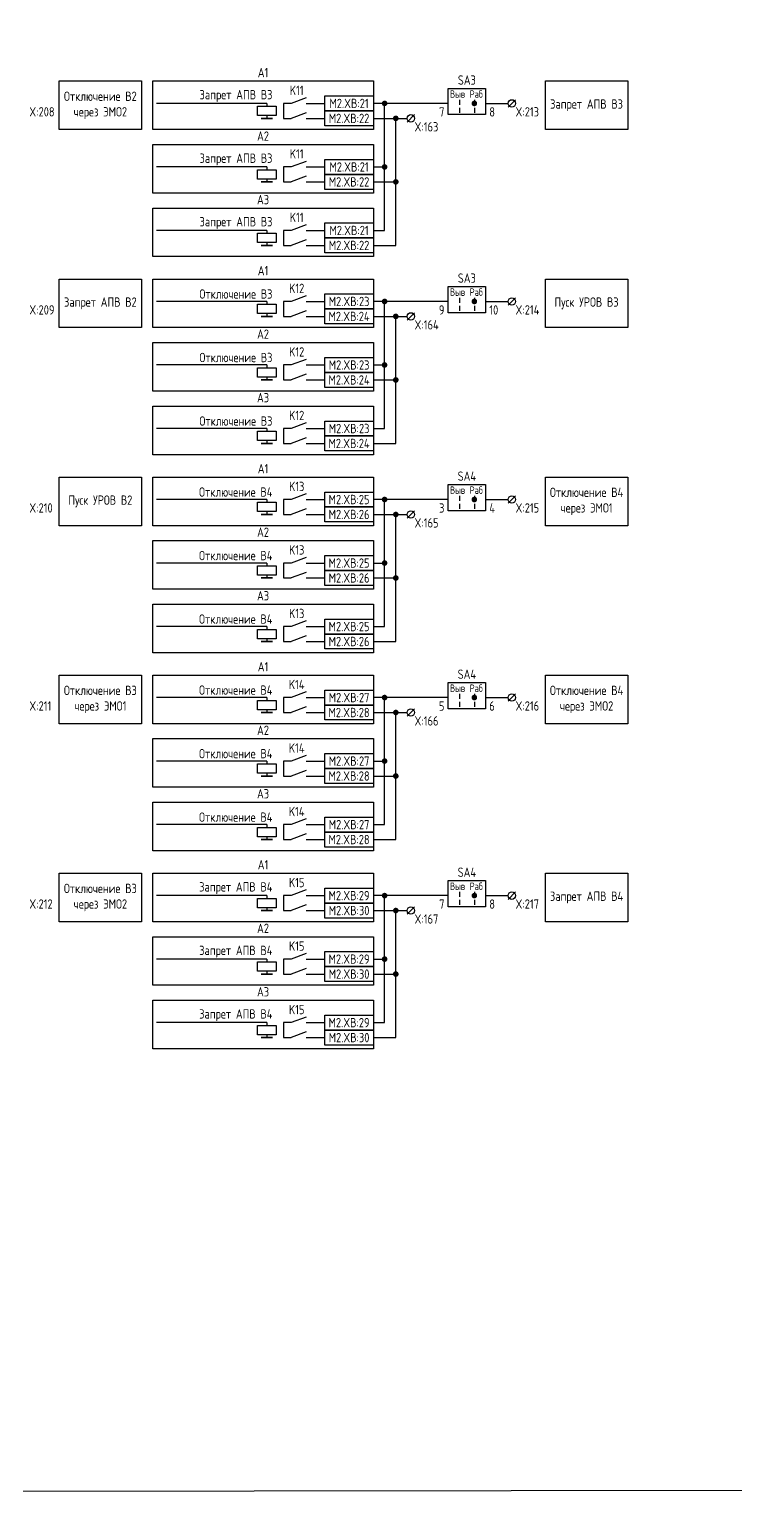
# Model space of a CAD drawing. Header units: millimetres. Extents: x -1245 to 5086, y -99 to 618.
# Drawn here: x 1931.1 to 2119.8, y -99 to 296.8 of the extents above; entities that cross this region are included whole.
import ezdxf

# ---------------------------------------------------------------- set-up
doc = ezdxf.new("R2010")
doc.units = ezdxf.units.MM
doc.styles.add('Gost_type_A', font='GOST_A.TTF')

# ---------------------------------------------------------------- blocks, each defined once
blk = doc.blocks.new('POINT')
at = {"const_width": 0.75}
blk.add_lwpolyline([(-0.375, 0, 1), (0.375, 0, 1)], format="xyb", close=True, dxfattribs=at)
blk = doc.blocks.new('Переключатель_положение')
for p, q in [((2, 1), (2, -0.34)), ((2, -1.14), (2, -2.49))]:
    blk.add_line(p, q)

msp = doc.modelspace()

# ---------------------------------------------------------------- linework, layer by layer
at = {"ltscale": 4.32}
for p, q in [((2005, 278.5), (2001, 277)), ((2005, 274.5), (2001, 273)), ((2005, 261.5), (2001, 260)), ((2005, 257.5), (2001, 256)), ((2005, 244.5), (2001, 243)), ((2005, 240.5), (2001, 239)), ((2005, 225.5), (2001, 224)), ((2005, 221.5), (2001, 220)), ((2005, 208.5), (2001, 207)), ((2005, 204.5), (2001, 203)), ((2005, 191.5), (2001, 190)), ((2005, 187.5), (2001, 186)), ((2005, 172.5), (2001, 171)), ((2005, 168.5), (2001, 167)), ((2005, 155.5), (2001, 154)), ((2005, 151.5), (2001, 150)), ((2005, 138.5), (2001, 137)), ((2005, 134.5), (2001, 133)), ((2005, 119.5), (2001, 118)), ((2005, 115.5), (2001, 114)), ((2005, 102.5), (2001, 101)), ((2005, 98.5), (2001, 97)), ((2005, 85.5), (2001, 84)), ((2005, 81.5), (2001, 80)), ((2005, 66.5), (2001, 65)), ((2005, 62.5), (2001, 61)), ((2005, 49.5), (2001, 48)), ((2005, 45.5), (2001, 44)), ((2005, 32.5), (2001, 31)), ((2005, 28.5), (2001, 27))]:
    msp.add_line(p, q, dxfattribs=at)
for p, q in [((2061.01, 278), (2059.01, 276)), ((1994.5, 277), (1965, 277)), ((1994.5, 277), (1994.5, 276.25)), ((1994.5, 273.75), (1994.5, 273)), ((2043, 277), (2023, 277)), ((2026, 243), (2026, 277)), ((2034.01, 274), (2032.01, 272)), ((2023, 273), (2032, 273)), ((2029, 239), (2029, 273)), ((1994.5, 260), (1965, 260)), ((1994.5, 260), (1994.5, 259.25)), ((2023, 260), (2026, 260)), ((1994.5, 256.75), (1994.5, 256)), ((2023, 256), (2029, 256)), ((1994.5, 243), (1965, 243)), ((1994.5, 243), (1994.5, 242.25)), ((2023, 243), (2026, 243)), ((1994.5, 239.75), (1994.5, 239)), ((2023, 239), (2029, 239)), ((1994.5, 224), (1965, 224)), ((1994.5, 224), (1994.5, 223.25)), ((2043, 224), (2023, 224)), ((2026, 190), (2026, 224)), ((2061.01, 225), (2059.01, 223)), ((1994.5, 220.75), (1994.5, 220)), ((2023, 220), (2032, 220)), ((2029, 186), (2029, 220)), ((2034.01, 221), (2032.01, 219)), ((1994.5, 207), (1965, 207)), ((1994.5, 207), (1994.5, 206.25)), ((2023, 207), (2026, 207)), ((1994.5, 203.75), (1994.5, 203)), ((2023, 203), (2029, 203)), ((1994.5, 190), (1965, 190)), ((1994.5, 190), (1994.5, 189.25)), ((2023, 190), (2026, 190)), ((1994.5, 186.75), (1994.5, 186)), ((2023, 186), (2029, 186)), ((1994.5, 171), (1965, 171)), ((1994.5, 171), (1994.5, 170.25)), ((2043, 171), (2023, 171)), ((2026, 137), (2026, 171)), ((2061.01, 172), (2059.01, 170)), ((1994.5, 167.75), (1994.5, 167)), ((2023, 167), (2032, 167)), ((2029, 133), (2029, 167)), ((2034.01, 168), (2032.01, 166)), ((1994.5, 154), (1965, 154)), ((1994.5, 154), (1994.5, 153.25)), ((1994.5, 150.75), (1994.5, 150)), ((2023, 154), (2026, 154)), ((2023, 150), (2029, 150)), ((1994.5, 137), (1965, 137)), ((1994.5, 137), (1994.5, 136.25)), ((2023, 137), (2026, 137)), ((1994.5, 133.75), (1994.5, 133)), ((2023, 133), (2029, 133)), ((2061.01, 119), (2059.01, 117)), ((1994.5, 118), (1965, 118)), ((1994.5, 118), (1994.5, 117.25)), ((2043, 118), (2023, 118)), ((2026, 84), (2026, 118)), ((2034.01, 115), (2032.01, 113)), ((1994.5, 114.75), (1994.5, 114)), ((2023, 114), (2032, 114)), ((2029, 80), (2029, 114)), ((1994.5, 101), (1965, 101)), ((1994.5, 101), (1994.5, 100.25)), ((2023, 101), (2026, 101)), ((1994.5, 97.75), (1994.5, 97)), ((2023, 97), (2029, 97)), ((1994.5, 84), (1965, 84)), ((1994.5, 84), (1994.5, 83.25)), ((2023, 84), (2026, 84)), ((1994.5, 80.75), (1994.5, 80)), ((2023, 80), (2029, 80)), ((1994.5, 65), (1965, 65)), ((1994.5, 65), (1994.5, 64.25)), ((2043, 65), (2023, 65)), ((2026, 31), (2026, 65)), ((2061.01, 66), (2059.01, 64)), ((1994.5, 61.75), (1994.5, 61)), ((2023, 61), (2032, 61)), ((2029, 27), (2029, 61)), ((2034.01, 62), (2032.01, 60)), ((1994.5, 48), (1965, 48)), ((1994.5, 48), (1994.5, 47.25)), ((2023, 48), (2026, 48)), ((1994.5, 44.75), (1994.5, 44)), ((2023, 44), (2029, 44)), ((1994.5, 31), (1965, 31)), ((1994.5, 31), (1994.5, 30.25)), ((1994.5, 27.75), (1994.5, 27)), ((2023, 31), (2026, 31)), ((2023, 27), (2029, 27))]:
    msp.add_line(p, q)
at = {"ltscale": 1.08}
for p, q in [((2001, 277), (1999, 277)), ((1999, 277), (1999, 273)), ((2005, 277), (2010, 277)), ((1999, 273), (2001, 273)), ((2005, 273), (2010, 273)), ((2001, 260), (1999, 260)), ((1999, 260), (1999, 256)), ((2005, 260), (2010, 260)), ((1999, 256), (2001, 256)), ((2005, 256), (2010, 256)), ((2001, 243), (1999, 243)), ((1999, 243), (1999, 239)), ((2005, 243), (2010, 243)), ((1999, 239), (2001, 239)), ((2005, 239), (2010, 239)), ((2001, 224), (1999, 224)), ((1999, 224), (1999, 220)), ((2005, 224), (2010, 224)), ((1999, 220), (2001, 220)), ((2005, 220), (2010, 220)), ((2001, 207), (1999, 207)), ((1999, 207), (1999, 203)), ((2005, 207), (2010, 207)), ((1999, 203), (2001, 203)), ((2005, 203), (2010, 203)), ((2001, 190), (1999, 190)), ((1999, 190), (1999, 186)), ((2005, 190), (2010, 190)), ((1999, 186), (2001, 186)), ((2005, 186), (2010, 186)), ((2001, 171), (1999, 171)), ((1999, 171), (1999, 167)), ((2005, 171), (2010, 171)), ((1999, 167), (2001, 167)), ((2005, 167), (2010, 167)), ((2001, 154), (1999, 154)), ((1999, 154), (1999, 150)), ((2005, 154), (2010, 154)), ((1999, 150), (2001, 150)), ((2005, 150), (2010, 150)), ((2001, 137), (1999, 137)), ((1999, 137), (1999, 133)), ((2005, 137), (2010, 137)), ((1999, 133), (2001, 133)), ((2005, 133), (2010, 133)), ((2001, 118), (1999, 118)), ((1999, 118), (1999, 114)), ((2005, 118), (2010, 118)), ((1999, 114), (2001, 114)), ((2005, 114), (2010, 114)), ((2001, 101), (1999, 101)), ((1999, 101), (1999, 97)), ((2005, 101), (2010, 101)), ((1999, 97), (2001, 97)), ((2005, 97), (2010, 97)), ((2001, 84), (1999, 84)), ((1999, 84), (1999, 80)), ((2005, 84), (2010, 84)), ((1999, 80), (2001, 80)), ((2005, 80), (2010, 80)), ((2001, 65), (1999, 65)), ((1999, 65), (1999, 61)), ((2005, 65), (2010, 65)), ((1999, 61), (2001, 61)), ((2005, 61), (2010, 61)), ((2001, 48), (1999, 48)), ((1999, 48), (1999, 44)), ((2005, 48), (2010, 48)), ((1999, 44), (2001, 44)), ((2005, 44), (2010, 44)), ((2001, 31), (1999, 31)), ((1999, 31), (1999, 27)), ((2005, 31), (2010, 31)), ((1999, 27), (2001, 27)), ((2005, 27), (2010, 27))]:
    msp.add_line(p, q, dxfattribs=at)
at = {"ltscale": 4}
for p, q in [((2053, 277), (2059.01, 277)), ((2053, 224), (2059.01, 224)), ((2053, 171), (2059.01, 171)), ((2053, 118), (2059.01, 118)), ((2053, 65), (2059.01, 65))]:
    msp.add_line(p, q, dxfattribs=at)
at = {"color": 3}
msp.add_lwpolyline([(-1245, 609), (5086, 618), (5086, -90), (-1245, -99)], close=True, dxfattribs=at)
for points in [[(1939, 283), (1961, 283), (1961, 270), (1939, 270)], [(1964, 283), (2023, 283), (2023, 270), (1964, 270)], [(2043, 281), (2053, 281), (2053, 274), (2043, 274)], [(2069, 283), (2091, 283), (2091, 270), (2069, 270)], [(2010, 279), (2023, 279), (2023, 275), (2010, 275)], [(1997, 276.25), (1997, 273.75), (1992, 273.75), (1992, 276.25)], [(2010, 275), (2023, 275), (2023, 271), (2010, 271)], [(1996, 273), (1993, 273)], [(1964, 266), (2023, 266), (2023, 253), (1964, 253)], [(2010, 262), (2023, 262), (2023, 258), (2010, 258)], [(1997, 259.25), (1997, 256.75), (1992, 256.75), (1992, 259.25)], [(2010, 258), (2023, 258), (2023, 254), (2010, 254)], [(1996, 256), (1993, 256)], [(1964, 249), (2023, 249), (2023, 236), (1964, 236)], [(1997, 242.25), (1997, 239.75), (1992, 239.75), (1992, 242.25)], [(2010, 245), (2023, 245), (2023, 241), (2010, 241)], [(1996, 239), (1993, 239)], [(2010, 241), (2023, 241), (2023, 237), (2010, 237)], [(1939, 230), (1961, 230), (1961, 217), (1939, 217)], [(1964, 230), (2023, 230), (2023, 217), (1964, 217)], [(2069, 230), (2091, 230), (2091, 217), (2069, 217)], [(2010, 226), (2023, 226), (2023, 222), (2010, 222)], [(2043, 228), (2053, 228), (2053, 221), (2043, 221)], [(1997, 223.25), (1997, 220.75), (1992, 220.75), (1992, 223.25)], [(2010, 222), (2023, 222), (2023, 218), (2010, 218)], [(1996, 220), (1993, 220)], [(1964, 213), (2023, 213), (2023, 200), (1964, 200)], [(1997, 206.25), (1997, 203.75), (1992, 203.75), (1992, 206.25)], [(2010, 209), (2023, 209), (2023, 205), (2010, 205)], [(1996, 203), (1993, 203)], [(2010, 205), (2023, 205), (2023, 201), (2010, 201)], [(1964, 196), (2023, 196), (2023, 183), (1964, 183)], [(2010, 192), (2023, 192), (2023, 188), (2010, 188)], [(1997, 189.25), (1997, 186.75), (1992, 186.75), (1992, 189.25)], [(2010, 188), (2023, 188), (2023, 184), (2010, 184)], [(1996, 186), (1993, 186)], [(1939, 177), (1961, 177), (1961, 164), (1939, 164)], [(1964, 177), (2023, 177), (2023, 164), (1964, 164)], [(2043, 175), (2053, 175), (2053, 168), (2043, 168)], [(2069, 177), (2091, 177), (2091, 164), (2069, 164)], [(1997, 170.25), (1997, 167.75), (1992, 167.75), (1992, 170.25)], [(2010, 173), (2023, 173), (2023, 169), (2010, 169)], [(1996, 167), (1993, 167)], [(2010, 169), (2023, 169), (2023, 165), (2010, 165)], [(1964, 160), (2023, 160), (2023, 147), (1964, 147)], [(2010, 156), (2023, 156), (2023, 152), (2010, 152)], [(1997, 153.25), (1997, 150.75), (1992, 150.75), (1992, 153.25)], [(2010, 152), (2023, 152), (2023, 148), (2010, 148)], [(1996, 150), (1993, 150)], [(1964, 143), (2023, 143), (2023, 130), (1964, 130)], [(2010, 139), (2023, 139), (2023, 135), (2010, 135)], [(1997, 136.25), (1997, 133.75), (1992, 133.75), (1992, 136.25)], [(2010, 135), (2023, 135), (2023, 131), (2010, 131)], [(1996, 133), (1993, 133)], [(1939, 124), (1961, 124), (1961, 111), (1939, 111)], [(1964, 124), (2023, 124), (2023, 111), (1964, 111)], [(2069, 124), (2091, 124), (2091, 111), (2069, 111)], [(2010, 120), (2023, 120), (2023, 116), (2010, 116)], [(2043, 122), (2053, 122), (2053, 115), (2043, 115)], [(1997, 117.25), (1997, 114.75), (1992, 114.75), (1992, 117.25)], [(2010, 116), (2023, 116), (2023, 112), (2010, 112)], [(1996, 114), (1993, 114)], [(1964, 107), (2023, 107), (2023, 94), (1964, 94)], [(2010, 103), (2023, 103), (2023, 99), (2010, 99)], [(1997, 100.25), (1997, 97.75), (1992, 97.75), (1992, 100.25)], [(2010, 99), (2023, 99), (2023, 95), (2010, 95)], [(1996, 97), (1993, 97)], [(1964, 90), (2023, 90), (2023, 77), (1964, 77)], [(1997, 83.25), (1997, 80.75), (1992, 80.75), (1992, 83.25)], [(2010, 86), (2023, 86), (2023, 82), (2010, 82)], [(1996, 80), (1993, 80)], [(2010, 82), (2023, 82), (2023, 78), (2010, 78)], [(1939, 71), (1961, 71), (1961, 58), (1939, 58)], [(1964, 71), (2023, 71), (2023, 58), (1964, 58)], [(2043, 69), (2053, 69), (2053, 62), (2043, 62)], [(2069, 71), (2091, 71), (2091, 58), (2069, 58)], [(1997, 64.25), (1997, 61.75), (1992, 61.75), (1992, 64.25)], [(2010, 67), (2023, 67), (2023, 63), (2010, 63)], [(1996, 61), (1993, 61)], [(2010, 63), (2023, 63), (2023, 59), (2010, 59)], [(1964, 54), (2023, 54), (2023, 41), (1964, 41)], [(2010, 50), (2023, 50), (2023, 46), (2010, 46)], [(1997, 47.25), (1997, 44.75), (1992, 44.75), (1992, 47.25)], [(1996, 44), (1993, 44)], [(2010, 46), (2023, 46), (2023, 42), (2010, 42)], [(1964, 37), (2023, 37), (2023, 24), (1964, 24)], [(2010, 33), (2023, 33), (2023, 29), (2010, 29)], [(1997, 30.25), (1997, 27.75), (1992, 27.75), (1992, 30.25)], [(2010, 29), (2023, 29), (2023, 25), (2010, 25)], [(1996, 27), (1993, 27)]]:
    msp.add_lwpolyline(points, close=True)
for centre in [(2060.01, 277), (2033.01, 273), (2060.01, 224), (2033.01, 220), (2060.01, 171), (2033.01, 167), (2060.01, 118), (2033.01, 114), (2060.01, 65), (2033.01, 61)]:
    msp.add_circle(centre, 1)

# ---------------------------------------------------------------- block references
for name, p in [('POINT', (2026, 277)), ('Переключатель_положение', (2044, 277)), ('POINT', (2050, 277)), ('Переключатель_положение', (2048, 277)), ('POINT', (2029, 273)), ('POINT', (2026, 260)), ('POINT', (2029, 256)), ('POINT', (2026, 224)), ('Переключатель_положение', (2044, 224)), ('POINT', (2050, 224)), ('Переключатель_положение', (2048, 224)), ('POINT', (2029, 220)), ('POINT', (2026, 207)), ('POINT', (2029, 203)), ('POINT', (2026, 171)), ('Переключатель_положение', (2044, 171)), ('POINT', (2050, 171)), ('Переключатель_положение', (2048, 171)), ('POINT', (2029, 167)), ('POINT', (2026, 154)), ('POINT', (2029, 150)), ('POINT', (2026, 118)), ('Переключатель_положение', (2044, 118)), ('POINT', (2050, 118)), ('Переключатель_положение', (2048, 118)), ('POINT', (2029, 114)), ('POINT', (2026, 101)), ('POINT', (2029, 97)), ('POINT', (2026, 65)), ('Переключатель_положение', (2044, 65)), ('POINT', (2050, 65)), ('Переключатель_положение', (2048, 65)), ('POINT', (2029, 61)), ('POINT', (2026, 48)), ('POINT', (2029, 44))]:
    msp.add_blockref(name, p)

# ---------------------------------------------------------------- texts
at = {"char_height": 2.5, "line_spacing_factor": 0.9, "style": 'Gost_type_A'}
for s, insert, width, attachment_point in [('A1', (1993.5, 284), 59, 8), ('X:208', (1931.01, 276), 8, 1), ('X:213', (2061.01, 276), 8, 1), ('A2', (1993.5, 267), 59, 8), ('X:163', (2034.01, 272), 8, 1), ('A3', (1993.5, 250), 59, 8), ('A1', (1993.5, 231), 59, 8), ('X:209', (1931.01, 223), 8, 1), ('X:214', (2061.01, 223), 8, 1), ('X:164', (2034.01, 219), 8, 1), ('A2', (1993.5, 214), 59, 8), ('A3', (1993.5, 197), 59, 8), ('A1', (1993.5, 178), 59, 8), ('X:210', (1931.01, 170), 8, 1), ('X:215', (2061.01, 170), 8, 1), ('A2', (1993.5, 161), 59, 8), ('X:165', (2034.01, 166), 8, 1), ('A3', (1993.5, 144), 59, 8), ('A1', (1993.5, 125), 59, 8), ('X:211', (1931.01, 117), 8, 1), ('X:216', (2061.01, 117), 8, 1), ('X:166', (2034.01, 113), 8, 1), ('A2', (1993.5, 108), 59, 8), ('A3', (1993.5, 91), 59, 8), ('A1', (1993.5, 72), 59, 8), ('X:212', (1931.01, 64), 8, 1), ('X:217', (2061.01, 64), 8, 1), ('X:167', (2034.01, 60), 8, 1), ('A2', (1993.5, 55), 59, 8), ('A3', (1993.5, 38), 59, 8)]:
    msp.add_mtext(s, dxfattribs=dict(at, insert=insert, width=width, attachment_point=attachment_point))
at = {"style": 'Gost_type_A'}
for s, insert, char_height, width, attachment_point in [('K11', (2002.5, 280.5), 2.5, 5, 5), ('SA3', (2048, 282), 2.5, 10, 8), ('Отключение В2\\Pчерез ЭМО2', (1950, 276.5), 2.5, 21.9989, 5), (' Запрет АПВ В3', (1996, 279), 2.5, 31.0015, 6), ('M2.XВ:21', (2016.5, 277), 2.5, 13, 5), ('Выв', (2045.5, 279.5), 2, 5, 5), ('Раб', (2050.5, 279.5), 2, 5, 5), ('Запрет АПВ В3', (2080, 276.5), 2.5, 21.9988, 5), ('M2.XВ:22', (2016.5, 273), 2.5, 13, 5), ('7', (2042, 275.98), 2.5, 5, 3), ('8', (2054, 275.98), 2.5, 5, 1), (' Запрет АПВ В3', (1996, 262), 2.5, 31.0015, 6), ('K11', (2002.5, 263.5), 2.5, 5, 5), ('M2.XВ:21', (2016.5, 260), 2.5, 13, 5), ('M2.XВ:22', (2016.5, 256), 2.5, 13, 5), (' Запрет АПВ В3', (1996, 245), 2.5, 31.0015, 6), ('K11', (2002.5, 246.5), 2.5, 5, 5), ('M2.XВ:21', (2016.5, 243), 2.5, 13, 5), ('M2.XВ:22', (2016.5, 239), 2.5, 13, 5), ('SA3', (2048, 229), 2.5, 10, 8), ('Отключение В3', (1996, 226), 2.5, 31.0015, 6), ('K12', (2002.5, 227.5), 2.5, 5, 5), ('Выв', (2045.5, 226.5), 2, 5, 5), ('Раб', (2050.5, 226.5), 2, 5, 5), ('Запрет АПВ В2', (1950, 223.5), 2.5, 21.9989, 5), ('M2.XВ:23', (2016.5, 224), 2.5, 13, 5), ('9', (2042, 222.98), 2.5, 5, 3), ('10', (2054, 222.98), 2.5, 5, 1), ('Пуск УРОВ В3', (2080, 223.5), 2.5, 21.9988, 5), ('M2.XВ:24', (2016.5, 220), 2.5, 13, 5), ('Отключение В3', (1996, 209), 2.5, 31.0015, 6), ('K12', (2002.5, 210.5), 2.5, 5, 5), ('M2.XВ:23', (2016.5, 207), 2.5, 13, 5), ('M2.XВ:24', (2016.5, 203), 2.5, 13, 5), ('K12', (2002.5, 193.5), 2.5, 5, 5), ('Отключение В3', (1996, 192), 2.5, 31.0015, 6), ('M2.XВ:23', (2016.5, 190), 2.5, 13, 5), ('M2.XВ:24', (2016.5, 186), 2.5, 13, 5), ('SA4', (2048, 176), 2.5, 10, 8), ('Отключение В4', (1996, 173), 2.5, 31.0015, 6), ('K13', (2002.5, 174.5), 2.5, 5, 5), ('Выв', (2045.5, 173.5), 2, 5, 5), ('Раб', (2050.5, 173.5), 2, 5, 5), ('Отключение В4\\Pчерез ЭМО1', (2080, 170.5), 2.5, 21.9988, 5), ('Пуск УРОВ В2', (1950, 170.5), 2.5, 21.9989, 5), ('M2.XВ:25', (2016.5, 171), 2.5, 13, 5), ('M2.XВ:26', (2016.5, 167), 2.5, 13, 5), ('3', (2042, 169.98), 2.5, 5, 3), ('4', (2054, 169.98), 2.5, 5, 1), ('K13', (2002.5, 157.5), 2.5, 5, 5), ('Отключение В4', (1996, 156), 2.5, 31.0015, 6), ('M2.XВ:25', (2016.5, 154), 2.5, 13, 5), ('M2.XВ:26', (2016.5, 150), 2.5, 13, 5), ('Отключение В4', (1996, 139), 2.5, 31.0015, 6), ('K13', (2002.5, 140.5), 2.5, 5, 5), ('M2.XВ:25', (2016.5, 137), 2.5, 13, 5), ('M2.XВ:26', (2016.5, 133), 2.5, 13, 5), ('K14', (2002.5, 121.5), 2.5, 5, 5), ('SA4', (2048, 123), 2.5, 10, 8), ('Отключение В3\\Pчерез ЭМО1', (1950, 117.5), 2.5, 21.9988, 5), ('Отключение В4', (1996, 120), 2.5, 31.0015, 6), ('M2.XВ:27', (2016.5, 118), 2.5, 13, 5), ('Выв', (2045.5, 120.5), 2, 5, 5), ('Раб', (2050.5, 120.5), 2, 5, 5), ('Отключение В4\\Pчерез ЭМО2', (2080, 117.5), 2.5, 21.9988, 5), ('M2.XВ:28', (2016.5, 114), 2.5, 13, 5), ('5', (2042, 116.98), 2.5, 5, 3), ('6', (2054, 116.98), 2.5, 5, 1), ('Отключение В4', (1996, 103), 2.5, 31.0015, 6), ('K14', (2002.5, 104.5), 2.5, 5, 5), ('M2.XВ:27', (2016.5, 101), 2.5, 13, 5), ('M2.XВ:28', (2016.5, 97), 2.5, 13, 5), ('Отключение В4', (1996, 86), 2.5, 31.0015, 6), ('K14', (2002.5, 87.5), 2.5, 5, 5), ('M2.XВ:27', (2016.5, 84), 2.5, 13, 5), ('M2.XВ:28', (2016.5, 80), 2.5, 13, 5), ('SA4', (2048, 70), 2.5, 10, 8), ('Отключение В3\\Pчерез ЭМО2', (1950, 64.5), 2.5, 21.9988, 5), (' Запрет АПВ В4', (1996, 67), 2.5, 31.0015, 6), ('K15', (2002.5, 68.5), 2.5, 5, 5), ('Выв', (2045.5, 67.5), 2, 5, 5), ('Раб', (2050.5, 67.5), 2, 5, 5), ('M2.XВ:29', (2016.5, 65), 2.5, 13, 5), ('7', (2042, 63.98), 2.5, 5, 3), ('8', (2054, 63.98), 2.5, 5, 1), ('Запрет АПВ В4', (2080, 64.5), 2.5, 21.9988, 5), ('M2.XВ:30', (2016.5, 61), 2.5, 13, 5), (' Запрет АПВ В4', (1996, 50), 2.5, 31.0015, 6), ('K15', (2002.5, 51.5), 2.5, 5, 5), ('M2.XВ:29', (2016.5, 48), 2.5, 13, 5), ('M2.XВ:30', (2016.5, 44), 2.5, 13, 5), ('K15', (2002.5, 34.5), 2.5, 5, 5), (' Запрет АПВ В4', (1996, 33), 2.5, 31.0015, 6), ('M2.XВ:29', (2016.5, 31), 2.5, 13, 5), ('M2.XВ:30', (2016.5, 27), 2.5, 13, 5)]:
    msp.add_mtext(s, dxfattribs=dict(at, insert=insert, char_height=char_height, width=width, attachment_point=attachment_point))

doc.saveas('drawing.dxf')
